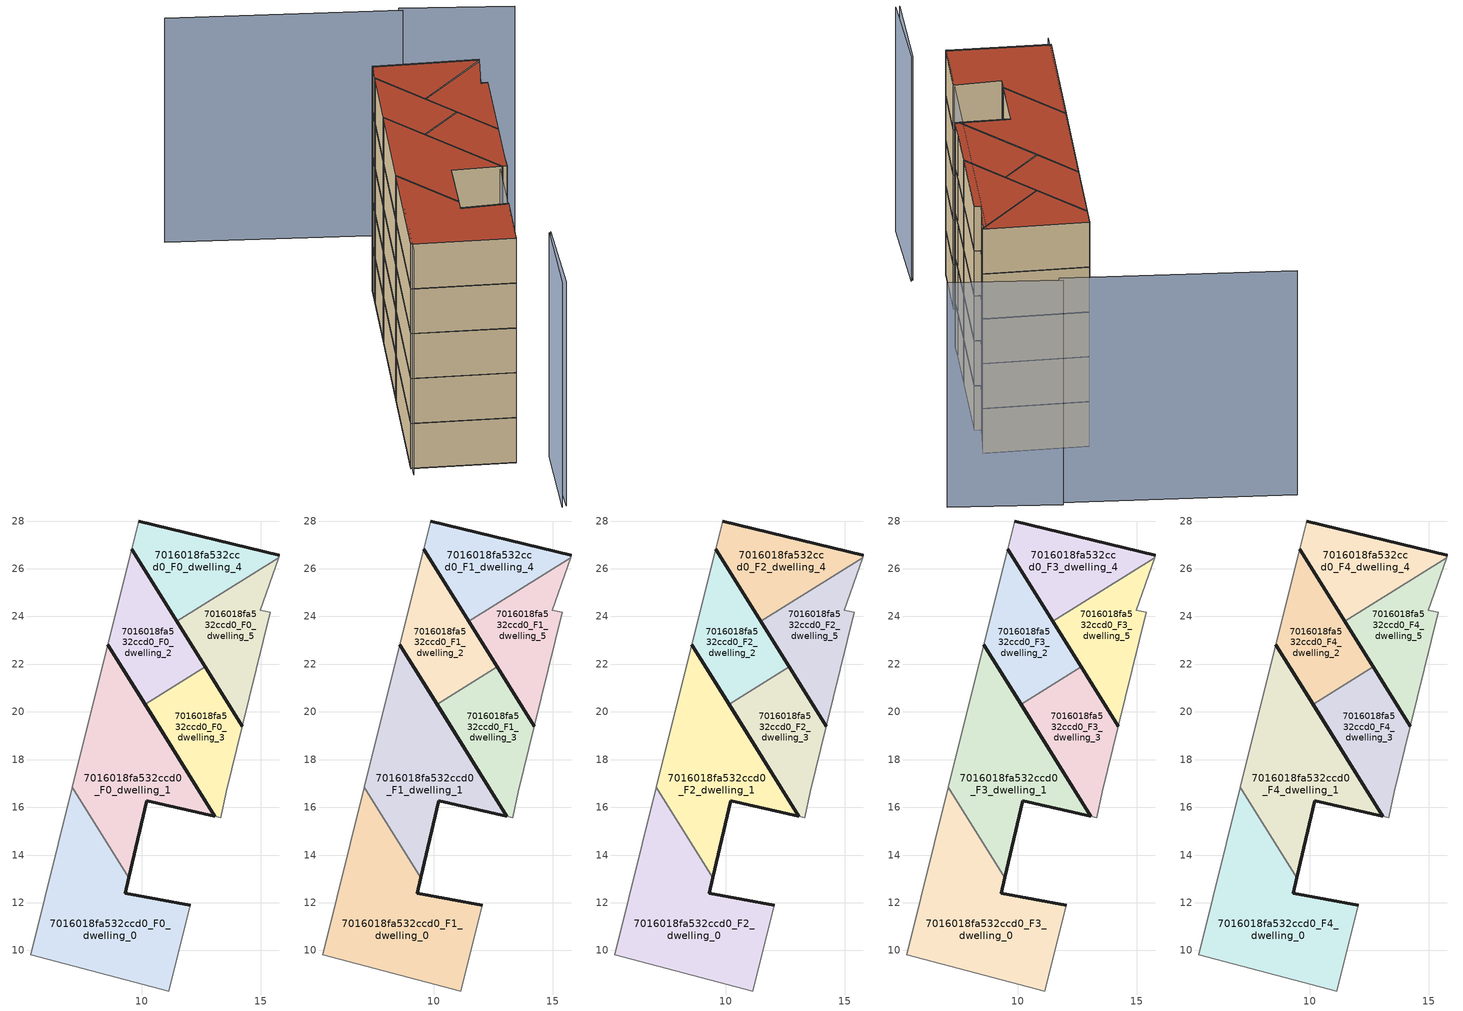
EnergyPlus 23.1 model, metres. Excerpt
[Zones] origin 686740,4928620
7016018fa532ccd0_F0_dwelling_0
 floor ground (EU_floor_Construction): 11.13,8.3 12.03,11.89 9.31,12.39 9.46,13.06 7.1,16.84 5.34,9.81 z0
 wall outside (EU_wall_Construction): 9.46,13.06 9.31,12.39 12.03,11.89 z0:3
 wall adiabatic (EU_wall_Construction): 12.03,11.89 11.13,8.3 5.34,9.81 7.1,16.84 z0:3
 wall to 7016018fa532ccd0_F0_dwelling_1 (EU_wall_Construction): 7.1,16.84 9.46,13.06 z0:3
7016018fa532ccd0_F0_dwelling_1
 floor ground (EU_floor_Construction): 13.08,15.63 8.58,22.81 7.1,16.84 9.46,13.06 10.21,16.28 z0
 wall outside (EU_wall_Construction): 8.58,22.81 13.08,15.63 10.21,16.28 9.46,13.06 z0:3
 wall adiabatic (EU_wall_Construction): 7.1,16.84 8.58,22.81 z0:3
7016018fa532ccd0_F0_dwelling_2
 floor ground (EU_floor_Construction): 12.67,21.89 9.58,26.82 8.58,22.81 10.15,20.32 z0
 wall outside (EU_wall_Construction): 10.15,20.32 8.58,22.81 / 9.58,26.82 12.67,21.89 z0:3
 wall adiabatic (EU_wall_Construction): 8.58,22.81 9.58,26.82 z0:3
 wall to 7016018fa532ccd0_F0_dwelling_3 (EU_wall_Construction): 12.67,21.89 10.15,20.32 z0:3
7016018fa532ccd0_F0_dwelling_3
 floor ground (EU_floor_Construction): 13.31,15.57 13.55,16.64 14.22,19.4 12.67,21.89 10.15,20.32 13.08,15.63 z0
 wall outside (EU_wall_Construction): 12.67,21.89 14.22,19.4 / 13.08,15.63 10.15,20.32 z0:3
 wall adiabatic (EU_wall_Construction): 14.22,19.4 13.55,16.64 13.31,15.57 13.08,15.63 z0:3
7016018fa532ccd0_F0_dwelling_4
 floor ground (EU_floor_Construction): 15.74,26.46 15.78,26.57 9.88,28 9.58,26.82 11.48,23.79 z0
 wall outside (EU_wall_Construction): 9.88,28 15.78,26.57 / 11.48,23.79 9.58,26.82 z0:3
 wall adiabatic (EU_wall_Construction): 9.58,26.82 9.88,28 / 15.78,26.57 15.74,26.46 z0:3
 wall to 7016018fa532ccd0_F0_dwelling_5 (EU_wall_Construction): 15.74,26.46 11.48,23.79 z0:3
7016018fa532ccd0_F0_dwelling_5
 floor ground (EU_floor_Construction): 14.22,19.4 15.38,24.17 14.98,24.27 15.74,26.46 11.48,23.79 z0
 wall outside (EU_wall_Construction): 14.22,19.4 11.48,23.79 z0:3
 wall adiabatic (EU_wall_Construction): 15.74,26.46 14.98,24.27 15.38,24.17 14.22,19.4 z0:3
7016018fa532ccd0_F1_dwelling_0
 floor to 7016018fa532ccd0_F0_dwelling_0 (EU_floor_Construction): 11.13,8.3 12.03,11.89 9.31,12.39 9.46,13.06 7.1,16.84 5.34,9.81 z3
 wall outside (EU_wall_Construction): 9.46,13.06 9.31,12.39 12.03,11.89 z3:6
 wall adiabatic (EU_wall_Construction): 12.03,11.89 11.13,8.3 5.34,9.81 7.1,16.84 z3:6
 wall to 7016018fa532ccd0_F1_dwelling_1 (EU_wall_Construction): 7.1,16.84 9.46,13.06 z3:6
7016018fa532ccd0_F1_dwelling_1
 floor to 7016018fa532ccd0_F0_dwelling_1 (EU_floor_Construction): 13.08,15.63 8.58,22.81 7.1,16.84 9.46,13.06 10.21,16.28 z3
 wall outside (EU_wall_Construction): 8.58,22.81 13.08,15.63 10.21,16.28 9.46,13.06 z3:6
 wall adiabatic (EU_wall_Construction): 7.1,16.84 8.58,22.81 z3:6
7016018fa532ccd0_F1_dwelling_2
 floor to 7016018fa532ccd0_F0_dwelling_2 (EU_floor_Construction): 12.67,21.89 9.58,26.82 8.58,22.81 10.15,20.32 z3
 wall outside (EU_wall_Construction): 10.15,20.32 8.58,22.81 / 9.58,26.82 12.67,21.89 z3:6
 wall adiabatic (EU_wall_Construction): 8.58,22.81 9.58,26.82 z3:6
 wall to 7016018fa532ccd0_F1_dwelling_3 (EU_wall_Construction): 12.67,21.89 10.15,20.32 z3:6
7016018fa532ccd0_F1_dwelling_3
 floor to 7016018fa532ccd0_F0_dwelling_3 (EU_floor_Construction): 13.31,15.57 13.55,16.64 14.22,19.4 12.67,21.89 10.15,20.32 13.08,15.63 z3
 wall outside (EU_wall_Construction): 12.67,21.89 14.22,19.4 / 13.08,15.63 10.15,20.32 z3:6
 wall adiabatic (EU_wall_Construction): 14.22,19.4 13.55,16.64 13.31,15.57 13.08,15.63 z3:6
7016018fa532ccd0_F1_dwelling_4
 floor to 7016018fa532ccd0_F0_dwelling_4 (EU_floor_Construction): 15.74,26.46 15.78,26.57 9.88,28 9.58,26.82 11.48,23.79 z3
 wall outside (EU_wall_Construction): 9.88,28 15.78,26.57 / 11.48,23.79 9.58,26.82 z3:6
 wall adiabatic (EU_wall_Construction): 9.58,26.82 9.88,28 / 15.78,26.57 15.74,26.46 z3:6
 wall to 7016018fa532ccd0_F1_dwelling_5 (EU_wall_Construction): 15.74,26.46 11.48,23.79 z3:6
7016018fa532ccd0_F1_dwelling_5
 floor to 7016018fa532ccd0_F0_dwelling_5 (EU_floor_Construction): 14.22,19.4 15.38,24.17 14.98,24.27 15.74,26.46 11.48,23.79 z3
 wall outside (EU_wall_Construction): 14.22,19.4 11.48,23.79 z3:6
 wall adiabatic (EU_wall_Construction): 15.74,26.46 14.98,24.27 15.38,24.17 14.22,19.4 z3:6
7016018fa532ccd0_F2_dwelling_0
 floor to 7016018fa532ccd0_F1_dwelling_0 (EU_floor_Construction): 11.13,8.3 12.03,11.89 9.31,12.39 9.46,13.06 7.1,16.84 5.34,9.81 z6
 wall outside (EU_wall_Construction): 9.46,13.06 9.31,12.39 12.03,11.89 z6:9
 wall adiabatic (EU_wall_Construction): 12.03,11.89 11.13,8.3 5.34,9.81 7.1,16.84 z6:9
 wall to 7016018fa532ccd0_F2_dwelling_1 (EU_wall_Construction): 7.1,16.84 9.46,13.06 z6:9
7016018fa532ccd0_F2_dwelling_1
 floor to 7016018fa532ccd0_F1_dwelling_1 (EU_floor_Construction): 13.08,15.63 8.58,22.81 7.1,16.84 9.46,13.06 10.21,16.28 z6
 wall outside (EU_wall_Construction): 8.58,22.81 13.08,15.63 10.21,16.28 9.46,13.06 z6:9
 wall adiabatic (EU_wall_Construction): 7.1,16.84 8.58,22.81 z6:9
7016018fa532ccd0_F2_dwelling_2
 floor to 7016018fa532ccd0_F1_dwelling_2 (EU_floor_Construction): 12.67,21.89 9.58,26.82 8.58,22.81 10.15,20.32 z6
 wall outside (EU_wall_Construction): 10.15,20.32 8.58,22.81 / 9.58,26.82 12.67,21.89 z6:9
 wall adiabatic (EU_wall_Construction): 8.58,22.81 9.58,26.82 z6:9
 wall to 7016018fa532ccd0_F2_dwelling_3 (EU_wall_Construction): 12.67,21.89 10.15,20.32 z6:9
7016018fa532ccd0_F2_dwelling_3
 floor to 7016018fa532ccd0_F1_dwelling_3 (EU_floor_Construction): 13.31,15.57 13.55,16.64 14.22,19.4 12.67,21.89 10.15,20.32 13.08,15.63 z6
 wall outside (EU_wall_Construction): 12.67,21.89 14.22,19.4 / 13.08,15.63 10.15,20.32 z6:9
 wall adiabatic (EU_wall_Construction): 14.22,19.4 13.55,16.64 13.31,15.57 13.08,15.63 z6:9
7016018fa532ccd0_F2_dwelling_4
 floor to 7016018fa532ccd0_F1_dwelling_4 (EU_floor_Construction): 15.74,26.46 15.78,26.57 9.88,28 9.58,26.82 11.48,23.79 z6
 wall outside (EU_wall_Construction): 9.88,28 15.78,26.57 / 11.48,23.79 9.58,26.82 z6:9
 wall adiabatic (EU_wall_Construction): 9.58,26.82 9.88,28 / 15.78,26.57 15.74,26.46 z6:9
 wall to 7016018fa532ccd0_F2_dwelling_5 (EU_wall_Construction): 15.74,26.46 11.48,23.79 z6:9
7016018fa532ccd0_F2_dwelling_5
 floor to 7016018fa532ccd0_F1_dwelling_5 (EU_floor_Construction): 14.22,19.4 15.38,24.17 14.98,24.27 15.74,26.46 11.48,23.79 z6
 wall outside (EU_wall_Construction): 14.22,19.4 11.48,23.79 z6:9
 wall adiabatic (EU_wall_Construction): 15.74,26.46 14.98,24.27 15.38,24.17 14.22,19.4 z6:9
7016018fa532ccd0_F3_dwelling_0
 floor to 7016018fa532ccd0_F2_dwelling_0 (EU_floor_Construction): 11.13,8.3 12.03,11.89 9.31,12.39 9.46,13.06 7.1,16.84 5.34,9.81 z9
 wall outside (EU_wall_Construction): 9.46,13.06 9.31,12.39 12.03,11.89 z9:12
 wall adiabatic (EU_wall_Construction): 12.03,11.89 11.13,8.3 5.34,9.81 7.1,16.84 z9:12
 wall to 7016018fa532ccd0_F3_dwelling_1 (EU_wall_Construction): 7.1,16.84 9.46,13.06 z9:12
7016018fa532ccd0_F3_dwelling_1
 floor to 7016018fa532ccd0_F2_dwelling_1 (EU_floor_Construction): 13.08,15.63 8.58,22.81 7.1,16.84 9.46,13.06 10.21,16.28 z9
 wall outside (EU_wall_Construction): 8.58,22.81 13.08,15.63 10.21,16.28 9.46,13.06 z9:12
 wall adiabatic (EU_wall_Construction): 7.1,16.84 8.58,22.81 z9:12
7016018fa532ccd0_F3_dwelling_2
 floor to 7016018fa532ccd0_F2_dwelling_2 (EU_floor_Construction): 12.67,21.89 9.58,26.82 8.58,22.81 10.15,20.32 z9
 wall outside (EU_wall_Construction): 10.15,20.32 8.58,22.81 / 9.58,26.82 12.67,21.89 z9:12
 wall adiabatic (EU_wall_Construction): 8.58,22.81 9.58,26.82 z9:12
 wall to 7016018fa532ccd0_F3_dwelling_3 (EU_wall_Construction): 12.67,21.89 10.15,20.32 z9:12
7016018fa532ccd0_F3_dwelling_3
 floor to 7016018fa532ccd0_F2_dwelling_3 (EU_floor_Construction): 13.31,15.57 13.55,16.64 14.22,19.4 12.67,21.89 10.15,20.32 13.08,15.63 z9
 wall outside (EU_wall_Construction): 12.67,21.89 14.22,19.4 / 13.08,15.63 10.15,20.32 z9:12
 wall adiabatic (EU_wall_Construction): 14.22,19.4 13.55,16.64 13.31,15.57 13.08,15.63 z9:12
7016018fa532ccd0_F3_dwelling_4
 floor to 7016018fa532ccd0_F2_dwelling_4 (EU_floor_Construction): 15.74,26.46 15.78,26.57 9.88,28 9.58,26.82 11.48,23.79 z9
 wall outside (EU_wall_Construction): 9.88,28 15.78,26.57 / 11.48,23.79 9.58,26.82 z9:12
 wall adiabatic (EU_wall_Construction): 9.58,26.82 9.88,28 / 15.78,26.57 15.74,26.46 z9:12
 wall to 7016018fa532ccd0_F3_dwelling_5 (EU_wall_Construction): 15.74,26.46 11.48,23.79 z9:12
7016018fa532ccd0_F3_dwelling_5
 floor to 7016018fa532ccd0_F2_dwelling_5 (EU_floor_Construction): 14.22,19.4 15.38,24.17 14.98,24.27 15.74,26.46 11.48,23.79 z9
 wall outside (EU_wall_Construction): 14.22,19.4 11.48,23.79 z9:12
 wall adiabatic (EU_wall_Construction): 15.74,26.46 14.98,24.27 15.38,24.17 14.22,19.4 z9:12
7016018fa532ccd0_F4_dwelling_0
 floor to 7016018fa532ccd0_F3_dwelling_0 (EU_floor_Construction): 11.13,8.3 12.03,11.89 9.31,12.39 9.46,13.06 7.1,16.84 5.34,9.81 z12
 wall outside (EU_wall_Construction): 9.46,13.06 9.31,12.39 12.03,11.89 z12:15
 wall adiabatic (EU_wall_Construction): 12.03,11.89 11.13,8.3 5.34,9.81 7.1,16.84 z12:15
 wall to 7016018fa532ccd0_F4_dwelling_1 (EU_wall_Construction): 7.1,16.84 9.46,13.06 z12:15
 roof outside (EU_roof_Construction): 9.46,13.06 9.31,12.39 12.03,11.89 11.13,8.3 5.34,9.81 7.1,16.84 z15
7016018fa532ccd0_F4_dwelling_1
 floor to 7016018fa532ccd0_F3_dwelling_1 (EU_floor_Construction): 13.08,15.63 8.58,22.81 7.1,16.84 9.46,13.06 10.21,16.28 z12
 wall outside (EU_wall_Construction): 8.58,22.81 13.08,15.63 10.21,16.28 9.46,13.06 z12:15
 wall adiabatic (EU_wall_Construction): 7.1,16.84 8.58,22.81 z12:15
 roof outside (EU_roof_Construction): 8.58,22.81 13.08,15.63 10.21,16.28 9.46,13.06 7.1,16.84 z15
7016018fa532ccd0_F4_dwelling_2
 floor to 7016018fa532ccd0_F3_dwelling_2 (EU_floor_Construction): 12.67,21.89 9.58,26.82 8.58,22.81 10.15,20.32 z12
 wall outside (EU_wall_Construction): 10.15,20.32 8.58,22.81 / 9.58,26.82 12.67,21.89 z12:15
 wall adiabatic (EU_wall_Construction): 8.58,22.81 9.58,26.82 z12:15
 wall to 7016018fa532ccd0_F4_dwelling_3 (EU_wall_Construction): 12.67,21.89 10.15,20.32 z12:15
 roof outside (EU_roof_Construction): 9.58,26.82 12.67,21.89 10.15,20.32 8.58,22.81 z15
7016018fa532ccd0_F4_dwelling_3
 floor to 7016018fa532ccd0_F3_dwelling_3 (EU_floor_Construction): 13.31,15.57 13.55,16.64 14.22,19.4 12.67,21.89 10.15,20.32 13.08,15.63 z12
 wall outside (EU_wall_Construction): 12.67,21.89 14.22,19.4 / 13.08,15.63 10.15,20.32 z12:15
 wall adiabatic (EU_wall_Construction): 14.22,19.4 13.55,16.64 13.31,15.57 13.08,15.63 z12:15
 roof outside (EU_roof_Construction): 12.67,21.89 14.22,19.4 13.55,16.64 13.31,15.57 13.08,15.63 10.15,20.32 z15
7016018fa532ccd0_F4_dwelling_4
 floor to 7016018fa532ccd0_F3_dwelling_4 (EU_floor_Construction): 15.74,26.46 15.78,26.57 9.88,28 9.58,26.82 11.48,23.79 z12
 wall outside (EU_wall_Construction): 9.88,28 15.78,26.57 / 11.48,23.79 9.58,26.82 z12:15
 wall adiabatic (EU_wall_Construction): 9.58,26.82 9.88,28 / 15.78,26.57 15.74,26.46 z12:15
 wall to 7016018fa532ccd0_F4_dwelling_5 (EU_wall_Construction): 15.74,26.46 11.48,23.79 z12:15
 roof outside (EU_roof_Construction): 15.78,26.57 15.74,26.46 11.48,23.79 9.58,26.82 9.88,28 z15
7016018fa532ccd0_F4_dwelling_5
 floor to 7016018fa532ccd0_F3_dwelling_5 (EU_floor_Construction): 14.22,19.4 15.38,24.17 14.98,24.27 15.74,26.46 11.48,23.79 z12
 wall outside (EU_wall_Construction): 14.22,19.4 11.48,23.79 z12:15
 wall adiabatic (EU_wall_Construction): 15.74,26.46 14.98,24.27 15.38,24.17 14.22,19.4 z12:15
 roof outside (EU_roof_Construction): 15.74,26.46 14.98,24.27 15.38,24.17 14.22,19.4 11.48,23.79 z15
shading: 13.19,8.25 12.16,3.07 / 9.88,28 5.28,9.16 / 11.92,3.04 13.09,8.21 / 11.11,8.31 15.56,26.63 / 19.6,31.1 13.4,33.18 / 13.55,32.88 0.71,36.85 z0:15
[Building]
EU S2 Campaign: North Axis=0; Terrain=City; Solar Distribution=FullExterior
[Site:Location]
Bologna: Latitude=44.5; Longitude=11.25; Time Zone=1; Elevation=37
[SizingPeriod:WeatherFileDays]
AnnualSizingPeriod: Begin Month=1; Begin Day of Month=1; End Month=12; End Day of Month=31; Day of Week for Start Day=Monday; Use Weather File Daylight Saving Period=No; Use Weather File Rain and Snow Indicators=No
[MATERIAL]
EU_InternalMass_Material: Roughness=MediumRough; Thickness=0.1; Conductivity=1; Density=1800; Specific Heat=900; Thermal Absorptance=0.9; Solar Absorptance=0.7; Visible Absorptance=0.7
[MATERIAL:NOMASS] Roughness=MediumRough; Thermal Absorptance=0.9; Solar Absorptance=0.7; Visible Absorptance=0.7
Name | Thermal Resistance
EU_wall_NoMass | 0.779417
EU_roof_NoMass | 0.435466
EU_floor_NoMass | 0.588222
[CONSTRUCTION]
EU_wall_Construction: EU_wall_NoMass
EU_roof_Construction: EU_roof_NoMass
EU_floor_Construction: EU_floor_NoMass
EU_InternalMass_Construction: EU_InternalMass_Material
[ZONE] Type=1; Multiplier=1; Ceiling Height=autocalculate; Floor Area=autocalculate; Part of Total Floor Area=Yes
Name | Volume
7016018fa532ccd0_F0_dwelling_0; 7016018fa532ccd0_F1_dwelling_0; 7016018fa532ccd0_F2_dwelling_0; 7016018fa532ccd0_F3_dwelling_0; 7016018fa532ccd0_F4_dwelling_0 | 85.002
7016018fa532ccd0_F0_dwelling_1; 7016018fa532ccd0_F1_dwelling_1; 7016018fa532ccd0_F2_dwelling_1; 7016018fa532ccd0_F3_dwelling_1; 7016018fa532ccd0_F4_dwelling_1 | 71.2661
7016018fa532ccd0_F0_dwelling_2; 7016018fa532ccd0_F1_dwelling_2; 7016018fa532ccd0_F2_dwelling_2; 7016018fa532ccd0_F3_dwelling_2; 7016018fa532ccd0_F4_dwelling_2 | 39.0681
7016018fa532ccd0_F0_dwelling_3 | 39.0623
7016018fa532ccd0_F1_dwelling_3; 7016018fa532ccd0_F2_dwelling_3; 7016018fa532ccd0_F3_dwelling_3; 7016018fa532ccd0_F4_dwelling_3 | 39.0615
7016018fa532ccd0_F0_dwelling_4 | 39.0674
7016018fa532ccd0_F1_dwelling_4; 7016018fa532ccd0_F2_dwelling_4; 7016018fa532ccd0_F3_dwelling_4; 7016018fa532ccd0_F4_dwelling_4 | 39.0667
7016018fa532ccd0_F0_dwelling_5 | 39.0718
7016018fa532ccd0_F1_dwelling_5; 7016018fa532ccd0_F2_dwelling_5; 7016018fa532ccd0_F3_dwelling_5; 7016018fa532ccd0_F4_dwelling_5 | 39.0703
[INTERNALMASS] Construction=EU_InternalMass_Construction
Name | Zone or ZoneList | Surface Area
7016018fa532ccd0_F0_dwelling_0_EU_InternalMass | 7016018fa532ccd0_F0_dwelling_0 | 28.3339
7016018fa532ccd0_F0_dwelling_1_EU_InternalMass | 7016018fa532ccd0_F0_dwelling_1 | 23.7556
7016018fa532ccd0_F0_dwelling_2_EU_InternalMass | 7016018fa532ccd0_F0_dwelling_2 | 13.0224
7016018fa532ccd0_F0_dwelling_3_EU_InternalMass | 7016018fa532ccd0_F0_dwelling_3 | 13.0207
7016018fa532ccd0_F0_dwelling_4_EU_InternalMass | 7016018fa532ccd0_F0_dwelling_4 | 13.0221
7016018fa532ccd0_F0_dwelling_5_EU_InternalMass | 7016018fa532ccd0_F0_dwelling_5 | 13.0239
7016018fa532ccd0_F1_dwelling_0_EU_InternalMass | 7016018fa532ccd0_F1_dwelling_0 | 28.3339
7016018fa532ccd0_F1_dwelling_1_EU_InternalMass | 7016018fa532ccd0_F1_dwelling_1 | 23.7556
7016018fa532ccd0_F1_dwelling_2_EU_InternalMass | 7016018fa532ccd0_F1_dwelling_2 | 13.0224
7016018fa532ccd0_F1_dwelling_3_EU_InternalMass | 7016018fa532ccd0_F1_dwelling_3 | 13.0207
7016018fa532ccd0_F1_dwelling_4_EU_InternalMass | 7016018fa532ccd0_F1_dwelling_4 | 13.0221
7016018fa532ccd0_F1_dwelling_5_EU_InternalMass | 7016018fa532ccd0_F1_dwelling_5 | 13.0239
7016018fa532ccd0_F2_dwelling_0_EU_InternalMass | 7016018fa532ccd0_F2_dwelling_0 | 28.3339
7016018fa532ccd0_F2_dwelling_1_EU_InternalMass | 7016018fa532ccd0_F2_dwelling_1 | 23.7556
7016018fa532ccd0_F2_dwelling_2_EU_InternalMass | 7016018fa532ccd0_F2_dwelling_2 | 13.0224
7016018fa532ccd0_F2_dwelling_3_EU_InternalMass | 7016018fa532ccd0_F2_dwelling_3 | 13.0207
7016018fa532ccd0_F2_dwelling_4_EU_InternalMass | 7016018fa532ccd0_F2_dwelling_4 | 13.0221
7016018fa532ccd0_F2_dwelling_5_EU_InternalMass | 7016018fa532ccd0_F2_dwelling_5 | 13.0239
7016018fa532ccd0_F3_dwelling_0_EU_InternalMass | 7016018fa532ccd0_F3_dwelling_0 | 28.3339
7016018fa532ccd0_F3_dwelling_1_EU_InternalMass | 7016018fa532ccd0_F3_dwelling_1 | 23.7556
7016018fa532ccd0_F3_dwelling_2_EU_InternalMass | 7016018fa532ccd0_F3_dwelling_2 | 13.0224
7016018fa532ccd0_F3_dwelling_3_EU_InternalMass | 7016018fa532ccd0_F3_dwelling_3 | 13.0207
7016018fa532ccd0_F3_dwelling_4_EU_InternalMass | 7016018fa532ccd0_F3_dwelling_4 | 13.0221
7016018fa532ccd0_F3_dwelling_5_EU_InternalMass | 7016018fa532ccd0_F3_dwelling_5 | 13.0239
7016018fa532ccd0_F4_dwelling_0_EU_InternalMass | 7016018fa532ccd0_F4_dwelling_0 | 28.3339
7016018fa532ccd0_F4_dwelling_1_EU_InternalMass | 7016018fa532ccd0_F4_dwelling_1 | 23.7556
7016018fa532ccd0_F4_dwelling_2_EU_InternalMass | 7016018fa532ccd0_F4_dwelling_2 | 13.0224
7016018fa532ccd0_F4_dwelling_3_EU_InternalMass | 7016018fa532ccd0_F4_dwelling_3 | 13.0207
7016018fa532ccd0_F4_dwelling_4_EU_InternalMass | 7016018fa532ccd0_F4_dwelling_4 | 13.0221
7016018fa532ccd0_F4_dwelling_5_EU_InternalMass | 7016018fa532ccd0_F4_dwelling_5 | 13.0239
[OTHEREQUIPMENT] Fuel Type=Electricity; Design Level Calculation Method=Watts/Area; Power per Zone Floor Area=1; Fraction Latent=0; Fraction Radiant=0; Fraction Lost=0; Carbon Dioxide Generation Rate=0; EndUse Subcategory=EU_Step8_InternalGains
Name | Zone or ZoneList or Space or SpaceList | Schedule
EU_Step8_InternalGain_7016018fa532ccd0_F0_dwelling_0_f000 | 7016018fa532ccd0_F0_dwelling_0 | EU_Step8_GainSchedule_7016018fa532ccd0_F0_dwelling_0_f000
EU_Step8_InternalGain_7016018fa532ccd0_F0_dwelling_1_f000 | 7016018fa532ccd0_F0_dwelling_1 | EU_Step8_GainSchedule_7016018fa532ccd0_F0_dwelling_1_f000
EU_Step8_InternalGain_7016018fa532ccd0_F0_dwelling_2_f000 | 7016018fa532ccd0_F0_dwelling_2 | EU_Step8_GainSchedule_7016018fa532ccd0_F0_dwelling_2_f000
EU_Step8_InternalGain_7016018fa532ccd0_F0_dwelling_3_f000 | 7016018fa532ccd0_F0_dwelling_3 | EU_Step8_GainSchedule_7016018fa532ccd0_F0_dwelling_3_f000
EU_Step8_InternalGain_7016018fa532ccd0_F0_dwelling_4_f000 | 7016018fa532ccd0_F0_dwelling_4 | EU_Step8_GainSchedule_7016018fa532ccd0_F0_dwelling_4_f000
EU_Step8_InternalGain_7016018fa532ccd0_F0_dwelling_5_f000 | 7016018fa532ccd0_F0_dwelling_5 | EU_Step8_GainSchedule_7016018fa532ccd0_F0_dwelling_5_f000
EU_Step8_InternalGain_7016018fa532ccd0_F1_dwelling_0_f000 | 7016018fa532ccd0_F1_dwelling_0 | EU_Step8_GainSchedule_7016018fa532ccd0_F1_dwelling_0_f000
EU_Step8_InternalGain_7016018fa532ccd0_F1_dwelling_1_f000 | 7016018fa532ccd0_F1_dwelling_1 | EU_Step8_GainSchedule_7016018fa532ccd0_F1_dwelling_1_f000
EU_Step8_InternalGain_7016018fa532ccd0_F1_dwelling_2_f000 | 7016018fa532ccd0_F1_dwelling_2 | EU_Step8_GainSchedule_7016018fa532ccd0_F1_dwelling_2_f000
EU_Step8_InternalGain_7016018fa532ccd0_F1_dwelling_3_f000 | 7016018fa532ccd0_F1_dwelling_3 | EU_Step8_GainSchedule_7016018fa532ccd0_F1_dwelling_3_f000
EU_Step8_InternalGain_7016018fa532ccd0_F1_dwelling_4_f000 | 7016018fa532ccd0_F1_dwelling_4 | EU_Step8_GainSchedule_7016018fa532ccd0_F1_dwelling_4_f000
EU_Step8_InternalGain_7016018fa532ccd0_F1_dwelling_5_f000 | 7016018fa532ccd0_F1_dwelling_5 | EU_Step8_GainSchedule_7016018fa532ccd0_F1_dwelling_5_f000
EU_Step8_InternalGain_7016018fa532ccd0_F2_dwelling_0_f000 | 7016018fa532ccd0_F2_dwelling_0 | EU_Step8_GainSchedule_7016018fa532ccd0_F2_dwelling_0_f000
EU_Step8_InternalGain_7016018fa532ccd0_F2_dwelling_1_f000 | 7016018fa532ccd0_F2_dwelling_1 | EU_Step8_GainSchedule_7016018fa532ccd0_F2_dwelling_1_f000
EU_Step8_InternalGain_7016018fa532ccd0_F2_dwelling_2_f000 | 7016018fa532ccd0_F2_dwelling_2 | EU_Step8_GainSchedule_7016018fa532ccd0_F2_dwelling_2_f000
EU_Step8_InternalGain_7016018fa532ccd0_F2_dwelling_3_f000 | 7016018fa532ccd0_F2_dwelling_3 | EU_Step8_GainSchedule_7016018fa532ccd0_F2_dwelling_3_f000
EU_Step8_InternalGain_7016018fa532ccd0_F2_dwelling_4_f000 | 7016018fa532ccd0_F2_dwelling_4 | EU_Step8_GainSchedule_7016018fa532ccd0_F2_dwelling_4_f000
EU_Step8_InternalGain_7016018fa532ccd0_F2_dwelling_5_f000 | 7016018fa532ccd0_F2_dwelling_5 | EU_Step8_GainSchedule_7016018fa532ccd0_F2_dwelling_5_f000
EU_Step8_InternalGain_7016018fa532ccd0_F3_dwelling_0_f000 | 7016018fa532ccd0_F3_dwelling_0 | EU_Step8_GainSchedule_7016018fa532ccd0_F3_dwelling_0_f000
EU_Step8_InternalGain_7016018fa532ccd0_F3_dwelling_1_f000 | 7016018fa532ccd0_F3_dwelling_1 | EU_Step8_GainSchedule_7016018fa532ccd0_F3_dwelling_1_f000
EU_Step8_InternalGain_7016018fa532ccd0_F3_dwelling_2_f000 | 7016018fa532ccd0_F3_dwelling_2 | EU_Step8_GainSchedule_7016018fa532ccd0_F3_dwelling_2_f000
EU_Step8_InternalGain_7016018fa532ccd0_F3_dwelling_3_f000 | 7016018fa532ccd0_F3_dwelling_3 | EU_Step8_GainSchedule_7016018fa532ccd0_F3_dwelling_3_f000
EU_Step8_InternalGain_7016018fa532ccd0_F3_dwelling_4_f000 | 7016018fa532ccd0_F3_dwelling_4 | EU_Step8_GainSchedule_7016018fa532ccd0_F3_dwelling_4_f000
EU_Step8_InternalGain_7016018fa532ccd0_F3_dwelling_5_f000 | 7016018fa532ccd0_F3_dwelling_5 | EU_Step8_GainSchedule_7016018fa532ccd0_F3_dwelling_5_f000
EU_Step8_InternalGain_7016018fa532ccd0_F4_dwelling_0_f000 | 7016018fa532ccd0_F4_dwelling_0 | EU_Step8_GainSchedule_7016018fa532ccd0_F4_dwelling_0_f000
EU_Step8_InternalGain_7016018fa532ccd0_F4_dwelling_1_f000 | 7016018fa532ccd0_F4_dwelling_1 | EU_Step8_GainSchedule_7016018fa532ccd0_F4_dwelling_1_f000
EU_Step8_InternalGain_7016018fa532ccd0_F4_dwelling_2_f000 | 7016018fa532ccd0_F4_dwelling_2 | EU_Step8_GainSchedule_7016018fa532ccd0_F4_dwelling_2_f000
EU_Step8_InternalGain_7016018fa532ccd0_F4_dwelling_3_f000 | 7016018fa532ccd0_F4_dwelling_3 | EU_Step8_GainSchedule_7016018fa532ccd0_F4_dwelling_3_f000
EU_Step8_InternalGain_7016018fa532ccd0_F4_dwelling_4_f000 | 7016018fa532ccd0_F4_dwelling_4 | EU_Step8_GainSchedule_7016018fa532ccd0_F4_dwelling_4_f000
EU_Step8_InternalGain_7016018fa532ccd0_F4_dwelling_5_f000 | 7016018fa532ccd0_F4_dwelling_5 | EU_Step8_GainSchedule_7016018fa532ccd0_F4_dwelling_5_f000
[ZONEVENTILATION:DESIGNFLOWRATE] Schedule=EU_AlwaysOn; Design Flow Rate Calculation Method=AirChanges/Hour; Air Changes per Hour=0.712058; Ventilation Type=Natural; Fan Pressure Rise=0; Fan Total Efficiency=1; Constant Term Coefficient=1; Temperature Term Coefficient=0; Velocity Term Coefficient=0; Velocity Squared Term Coefficient=0; Minimum Indoor Temperature=-100; Maximum Indoor Temperature=100; Delta Temperature=-100; Minimum Outdoor Temperature=-100; Maximum Outdoor Temperature=100; Maximum Wind Speed=40
Name | Zone or ZoneList or Space or SpaceList
EU_ConstantAir_7016018fa532ccd0_F0_dwelling_0 | 7016018fa532ccd0_F0_dwelling_0
EU_ConstantAir_7016018fa532ccd0_F0_dwelling_1 | 7016018fa532ccd0_F0_dwelling_1
EU_ConstantAir_7016018fa532ccd0_F0_dwelling_2 | 7016018fa532ccd0_F0_dwelling_2
EU_ConstantAir_7016018fa532ccd0_F0_dwelling_3 | 7016018fa532ccd0_F0_dwelling_3
EU_ConstantAir_7016018fa532ccd0_F0_dwelling_4 | 7016018fa532ccd0_F0_dwelling_4
EU_ConstantAir_7016018fa532ccd0_F0_dwelling_5 | 7016018fa532ccd0_F0_dwelling_5
EU_ConstantAir_7016018fa532ccd0_F1_dwelling_0 | 7016018fa532ccd0_F1_dwelling_0
EU_ConstantAir_7016018fa532ccd0_F1_dwelling_1 | 7016018fa532ccd0_F1_dwelling_1
EU_ConstantAir_7016018fa532ccd0_F1_dwelling_2 | 7016018fa532ccd0_F1_dwelling_2
EU_ConstantAir_7016018fa532ccd0_F1_dwelling_3 | 7016018fa532ccd0_F1_dwelling_3
EU_ConstantAir_7016018fa532ccd0_F1_dwelling_4 | 7016018fa532ccd0_F1_dwelling_4
EU_ConstantAir_7016018fa532ccd0_F1_dwelling_5 | 7016018fa532ccd0_F1_dwelling_5
EU_ConstantAir_7016018fa532ccd0_F2_dwelling_0 | 7016018fa532ccd0_F2_dwelling_0
EU_ConstantAir_7016018fa532ccd0_F2_dwelling_1 | 7016018fa532ccd0_F2_dwelling_1
EU_ConstantAir_7016018fa532ccd0_F2_dwelling_2 | 7016018fa532ccd0_F2_dwelling_2
EU_ConstantAir_7016018fa532ccd0_F2_dwelling_3 | 7016018fa532ccd0_F2_dwelling_3
EU_ConstantAir_7016018fa532ccd0_F2_dwelling_4 | 7016018fa532ccd0_F2_dwelling_4
EU_ConstantAir_7016018fa532ccd0_F2_dwelling_5 | 7016018fa532ccd0_F2_dwelling_5
EU_ConstantAir_7016018fa532ccd0_F3_dwelling_0 | 7016018fa532ccd0_F3_dwelling_0
EU_ConstantAir_7016018fa532ccd0_F3_dwelling_1 | 7016018fa532ccd0_F3_dwelling_1
EU_ConstantAir_7016018fa532ccd0_F3_dwelling_2 | 7016018fa532ccd0_F3_dwelling_2
EU_ConstantAir_7016018fa532ccd0_F3_dwelling_3 | 7016018fa532ccd0_F3_dwelling_3
EU_ConstantAir_7016018fa532ccd0_F3_dwelling_4 | 7016018fa532ccd0_F3_dwelling_4
EU_ConstantAir_7016018fa532ccd0_F3_dwelling_5 | 7016018fa532ccd0_F3_dwelling_5
EU_ConstantAir_7016018fa532ccd0_F4_dwelling_0 | 7016018fa532ccd0_F4_dwelling_0
EU_ConstantAir_7016018fa532ccd0_F4_dwelling_1 | 7016018fa532ccd0_F4_dwelling_1
EU_ConstantAir_7016018fa532ccd0_F4_dwelling_2 | 7016018fa532ccd0_F4_dwelling_2
EU_ConstantAir_7016018fa532ccd0_F4_dwelling_3 | 7016018fa532ccd0_F4_dwelling_3
EU_ConstantAir_7016018fa532ccd0_F4_dwelling_4 | 7016018fa532ccd0_F4_dwelling_4
EU_ConstantAir_7016018fa532ccd0_F4_dwelling_5 | 7016018fa532ccd0_F4_dwelling_5
[HVACTEMPLATE:THERMOSTAT] Constant Heating Setpoint=20; Constant Cooling Setpoint=50
EU_HeatOnly_7016018fa532ccd0_F0_dwelling_0; EU_HeatOnly_7016018fa532ccd0_F0_dwelling_1; EU_HeatOnly_7016018fa532ccd0_F0_dwelling_2; EU_HeatOnly_7016018fa532ccd0_F0_dwelling_3; EU_HeatOnly_7016018fa532ccd0_F0_dwelling_4; EU_HeatOnly_7016018fa532ccd0_F0_dwelling_5; EU_HeatOnly_7016018fa532ccd0_F1_dwelling_0; EU_HeatOnly_7016018fa532ccd0_F1_dwelling_1; EU_HeatOnly_7016018fa532ccd0_F1_dwelling_2; EU_HeatOnly_7016018fa532ccd0_F1_dwelling_3; EU_HeatOnly_7016018fa532ccd0_F1_dwelling_4; EU_HeatOnly_7016018fa532ccd0_F1_dwelling_5; EU_HeatOnly_7016018fa532ccd0_F2_dwelling_0; EU_HeatOnly_7016018fa532ccd0_F2_dwelling_1; EU_HeatOnly_7016018fa532ccd0_F2_dwelling_2; EU_HeatOnly_7016018fa532ccd0_F2_dwelling_3; EU_HeatOnly_7016018fa532ccd0_F2_dwelling_4; EU_HeatOnly_7016018fa532ccd0_F2_dwelling_5; EU_HeatOnly_7016018fa532ccd0_F3_dwelling_0; EU_HeatOnly_7016018fa532ccd0_F3_dwelling_1; EU_HeatOnly_7016018fa532ccd0_F3_dwelling_2; EU_HeatOnly_7016018fa532ccd0_F3_dwelling_3; EU_HeatOnly_7016018fa532ccd0_F3_dwelling_4; EU_HeatOnly_7016018fa532ccd0_F3_dwelling_5; EU_HeatOnly_7016018fa532ccd0_F4_dwelling_0; EU_HeatOnly_7016018fa532ccd0_F4_dwelling_1; EU_HeatOnly_7016018fa532ccd0_F4_dwelling_2; EU_HeatOnly_7016018fa532ccd0_F4_dwelling_3; EU_HeatOnly_7016018fa532ccd0_F4_dwelling_4; EU_HeatOnly_7016018fa532ccd0_F4_dwelling_5
[HVACTEMPLATE:ZONE:IDEALLOADSAIRSYSTEM] System Availability Schedule=EU_AlwaysOn; Maximum Heating Supply Air Temperature=50; Minimum Cooling Supply Air Temperature=13; Maximum Heating Supply Air Humidity Ratio=0.0156; Minimum Cooling Supply Air Humidity Ratio=0.0077; Heating Limit=NoLimit; Cooling Limit=NoLimit; Heating Availability Schedule=EU_AlwaysOn; Cooling Availability Schedule=EU_CoolingOff; Dehumidification Control Type=ConstantSensibleHeatRatio; Cooling Sensible Heat Ratio=0.7; Dehumidification Setpoint=60; Humidification Control Type=None; Humidification Setpoint=30; Outdoor Air Method=None; Outdoor Air Flow Rate per Person=0.00944; Outdoor Air Flow Rate per Zone Floor Area=0; Outdoor Air Flow Rate per Zone=0; Demand Controlled Ventilation Type=None; Outdoor Air Economizer Type=NoEconomizer; Heat Recovery Type=None; Sensible Heat Recovery Effectiveness=0.7; Latent Heat Recovery Effectiveness=0.65
Name | Template Thermostat
7016018fa532ccd0_F0_dwelling_0 | EU_HeatOnly_7016018fa532ccd0_F0_dwelling_0
7016018fa532ccd0_F0_dwelling_1 | EU_HeatOnly_7016018fa532ccd0_F0_dwelling_1
7016018fa532ccd0_F0_dwelling_2 | EU_HeatOnly_7016018fa532ccd0_F0_dwelling_2
7016018fa532ccd0_F0_dwelling_3 | EU_HeatOnly_7016018fa532ccd0_F0_dwelling_3
7016018fa532ccd0_F0_dwelling_4 | EU_HeatOnly_7016018fa532ccd0_F0_dwelling_4
7016018fa532ccd0_F0_dwelling_5 | EU_HeatOnly_7016018fa532ccd0_F0_dwelling_5
7016018fa532ccd0_F1_dwelling_0 | EU_HeatOnly_7016018fa532ccd0_F1_dwelling_0
7016018fa532ccd0_F1_dwelling_1 | EU_HeatOnly_7016018fa532ccd0_F1_dwelling_1
7016018fa532ccd0_F1_dwelling_2 | EU_HeatOnly_7016018fa532ccd0_F1_dwelling_2
7016018fa532ccd0_F1_dwelling_3 | EU_HeatOnly_7016018fa532ccd0_F1_dwelling_3
7016018fa532ccd0_F1_dwelling_4 | EU_HeatOnly_7016018fa532ccd0_F1_dwelling_4
7016018fa532ccd0_F1_dwelling_5 | EU_HeatOnly_7016018fa532ccd0_F1_dwelling_5
7016018fa532ccd0_F2_dwelling_0 | EU_HeatOnly_7016018fa532ccd0_F2_dwelling_0
7016018fa532ccd0_F2_dwelling_1 | EU_HeatOnly_7016018fa532ccd0_F2_dwelling_1
7016018fa532ccd0_F2_dwelling_2 | EU_HeatOnly_7016018fa532ccd0_F2_dwelling_2
7016018fa532ccd0_F2_dwelling_3 | EU_HeatOnly_7016018fa532ccd0_F2_dwelling_3
7016018fa532ccd0_F2_dwelling_4 | EU_HeatOnly_7016018fa532ccd0_F2_dwelling_4
7016018fa532ccd0_F2_dwelling_5 | EU_HeatOnly_7016018fa532ccd0_F2_dwelling_5
7016018fa532ccd0_F3_dwelling_0 | EU_HeatOnly_7016018fa532ccd0_F3_dwelling_0
7016018fa532ccd0_F3_dwelling_1 | EU_HeatOnly_7016018fa532ccd0_F3_dwelling_1
7016018fa532ccd0_F3_dwelling_2 | EU_HeatOnly_7016018fa532ccd0_F3_dwelling_2
7016018fa532ccd0_F3_dwelling_3 | EU_HeatOnly_7016018fa532ccd0_F3_dwelling_3
7016018fa532ccd0_F3_dwelling_4 | EU_HeatOnly_7016018fa532ccd0_F3_dwelling_4
7016018fa532ccd0_F3_dwelling_5 | EU_HeatOnly_7016018fa532ccd0_F3_dwelling_5
7016018fa532ccd0_F4_dwelling_0 | EU_HeatOnly_7016018fa532ccd0_F4_dwelling_0
7016018fa532ccd0_F4_dwelling_1 | EU_HeatOnly_7016018fa532ccd0_F4_dwelling_1
7016018fa532ccd0_F4_dwelling_2 | EU_HeatOnly_7016018fa532ccd0_F4_dwelling_2
7016018fa532ccd0_F4_dwelling_3 | EU_HeatOnly_7016018fa532ccd0_F4_dwelling_3
7016018fa532ccd0_F4_dwelling_4 | EU_HeatOnly_7016018fa532ccd0_F4_dwelling_4
7016018fa532ccd0_F4_dwelling_5 | EU_HeatOnly_7016018fa532ccd0_F4_dwelling_5
[SIZING:ZONE] Zone Cooling Design Supply Air Temperature Input Method=SupplyAirTemperature; Zone Cooling Design Supply Air Temperature=13; Zone Heating Design Supply Air Temperature Input Method=SupplyAirTemperature; Zone Heating Design Supply Air Temperature=50; Zone Cooling Design Supply Air Humidity Ratio=0.008; Zone Heating Design Supply Air Humidity Ratio=0.008; Cooling Design Air Flow Method=DesignDay; Cooling Design Air Flow Rate=0; Cooling Minimum Air Flow per Zone Floor Area=0.000762; Cooling Minimum Air Flow=0; Cooling Minimum Air Flow Fraction=0.2; Heating Design Air Flow Method=DesignDay; Heating Design Air Flow Rate=0; Heating Maximum Air Flow per Zone Floor Area=0.002032; Heating Maximum Air Flow=0.141576; Heating Maximum Air Flow Fraction=0.3; Account for Dedicated Outdoor Air System=No; Dedicated Outdoor Air System Control Strategy=NeutralSupplyAir; Dedicated Outdoor Air Low Setpoint Temperature for Design=autosize; Dedicated Outdoor Air High Setpoint Temperature for Design=autosize; Zone Load Sizing Method=Sensible Load Only No Latent Load; Zone Latent Cooling Design Supply Air Humidity Ratio Input Method=HumidityRatioDifference; Zone Cooling Design Supply Air Humidity Ratio Difference=0.005; Zone Latent Heating Design Supply Air Humidity Ratio Input Method=HumidityRatioDifference; Zone Humidification Design Supply Air Humidity Ratio Difference=0.005
7016018fa532ccd0_F0_dwelling_0; 7016018fa532ccd0_F0_dwelling_1; 7016018fa532ccd0_F0_dwelling_2; 7016018fa532ccd0_F0_dwelling_3; 7016018fa532ccd0_F0_dwelling_4; 7016018fa532ccd0_F0_dwelling_5; 7016018fa532ccd0_F1_dwelling_0; 7016018fa532ccd0_F1_dwelling_1; 7016018fa532ccd0_F1_dwelling_2; 7016018fa532ccd0_F1_dwelling_3; 7016018fa532ccd0_F1_dwelling_4; 7016018fa532ccd0_F1_dwelling_5; 7016018fa532ccd0_F2_dwelling_0; 7016018fa532ccd0_F2_dwelling_1; 7016018fa532ccd0_F2_dwelling_2; 7016018fa532ccd0_F2_dwelling_3; 7016018fa532ccd0_F2_dwelling_4; 7016018fa532ccd0_F2_dwelling_5; 7016018fa532ccd0_F3_dwelling_0; 7016018fa532ccd0_F3_dwelling_1; 7016018fa532ccd0_F3_dwelling_2; 7016018fa532ccd0_F3_dwelling_3; 7016018fa532ccd0_F3_dwelling_4; 7016018fa532ccd0_F3_dwelling_5; 7016018fa532ccd0_F4_dwelling_0; 7016018fa532ccd0_F4_dwelling_1; 7016018fa532ccd0_F4_dwelling_2; 7016018fa532ccd0_F4_dwelling_3; 7016018fa532ccd0_F4_dwelling_4; 7016018fa532ccd0_F4_dwelling_5
[SCHEDULE:CONSTANT]
Name | Hourly Value
EU_AlwaysOn | 1
EU_CoolingOff | 0
[SCHEDULE:FILE] Column Number=1; Rows to Skip at Top=0; Number of Hours of Data=8760; Column Separator=Comma; Interpolate to Timestep=No; Minutes per Item=60; Adjust Schedule for Daylight Savings=Yes
Name | File
EU_Step8_GainSchedule_7016018fa532ccd0_F0_dwelling_0_f000 | ../../schedules/7016018fa532ccd0/7016018fa532ccd0_F0_dwelling_0_f000_gain.csv
EU_Step8_GainSchedule_7016018fa532ccd0_F0_dwelling_1_f000 | ../../schedules/7016018fa532ccd0/7016018fa532ccd0_F0_dwelling_1_f000_gain.csv
EU_Step8_GainSchedule_7016018fa532ccd0_F0_dwelling_2_f000 | ../../schedules/7016018fa532ccd0/7016018fa532ccd0_F0_dwelling_2_f000_gain.csv
EU_Step8_GainSchedule_7016018fa532ccd0_F0_dwelling_3_f000 | ../../schedules/7016018fa532ccd0/7016018fa532ccd0_F0_dwelling_3_f000_gain.csv
EU_Step8_GainSchedule_7016018fa532ccd0_F0_dwelling_4_f000 | ../../schedules/7016018fa532ccd0/7016018fa532ccd0_F0_dwelling_4_f000_gain.csv
EU_Step8_GainSchedule_7016018fa532ccd0_F0_dwelling_5_f000 | ../../schedules/7016018fa532ccd0/7016018fa532ccd0_F0_dwelling_5_f000_gain.csv
EU_Step8_GainSchedule_7016018fa532ccd0_F1_dwelling_0_f000 | ../../schedules/7016018fa532ccd0/7016018fa532ccd0_F1_dwelling_0_f000_gain.csv
EU_Step8_GainSchedule_7016018fa532ccd0_F1_dwelling_1_f000 | ../../schedules/7016018fa532ccd0/7016018fa532ccd0_F1_dwelling_1_f000_gain.csv
EU_Step8_GainSchedule_7016018fa532ccd0_F1_dwelling_2_f000 | ../../schedules/7016018fa532ccd0/7016018fa532ccd0_F1_dwelling_2_f000_gain.csv
EU_Step8_GainSchedule_7016018fa532ccd0_F1_dwelling_3_f000 | ../../schedules/7016018fa532ccd0/7016018fa532ccd0_F1_dwelling_3_f000_gain.csv
EU_Step8_GainSchedule_7016018fa532ccd0_F1_dwelling_4_f000 | ../../schedules/7016018fa532ccd0/7016018fa532ccd0_F1_dwelling_4_f000_gain.csv
EU_Step8_GainSchedule_7016018fa532ccd0_F1_dwelling_5_f000 | ../../schedules/7016018fa532ccd0/7016018fa532ccd0_F1_dwelling_5_f000_gain.csv
EU_Step8_GainSchedule_7016018fa532ccd0_F2_dwelling_0_f000 | ../../schedules/7016018fa532ccd0/7016018fa532ccd0_F2_dwelling_0_f000_gain.csv
EU_Step8_GainSchedule_7016018fa532ccd0_F2_dwelling_1_f000 | ../../schedules/7016018fa532ccd0/7016018fa532ccd0_F2_dwelling_1_f000_gain.csv
EU_Step8_GainSchedule_7016018fa532ccd0_F2_dwelling_2_f000 | ../../schedules/7016018fa532ccd0/7016018fa532ccd0_F2_dwelling_2_f000_gain.csv
EU_Step8_GainSchedule_7016018fa532ccd0_F2_dwelling_3_f000 | ../../schedules/7016018fa532ccd0/7016018fa532ccd0_F2_dwelling_3_f000_gain.csv
EU_Step8_GainSchedule_7016018fa532ccd0_F2_dwelling_4_f000 | ../../schedules/7016018fa532ccd0/7016018fa532ccd0_F2_dwelling_4_f000_gain.csv
EU_Step8_GainSchedule_7016018fa532ccd0_F2_dwelling_5_f000 | ../../schedules/7016018fa532ccd0/7016018fa532ccd0_F2_dwelling_5_f000_gain.csv
EU_Step8_GainSchedule_7016018fa532ccd0_F3_dwelling_0_f000 | ../../schedules/7016018fa532ccd0/7016018fa532ccd0_F3_dwelling_0_f000_gain.csv
EU_Step8_GainSchedule_7016018fa532ccd0_F3_dwelling_1_f000 | ../../schedules/7016018fa532ccd0/7016018fa532ccd0_F3_dwelling_1_f000_gain.csv
EU_Step8_GainSchedule_7016018fa532ccd0_F3_dwelling_2_f000 | ../../schedules/7016018fa532ccd0/7016018fa532ccd0_F3_dwelling_2_f000_gain.csv
EU_Step8_GainSchedule_7016018fa532ccd0_F3_dwelling_3_f000 | ../../schedules/7016018fa532ccd0/7016018fa532ccd0_F3_dwelling_3_f000_gain.csv
EU_Step8_GainSchedule_7016018fa532ccd0_F3_dwelling_4_f000 | ../../schedules/7016018fa532ccd0/7016018fa532ccd0_F3_dwelling_4_f000_gain.csv
EU_Step8_GainSchedule_7016018fa532ccd0_F3_dwelling_5_f000 | ../../schedules/7016018fa532ccd0/7016018fa532ccd0_F3_dwelling_5_f000_gain.csv
EU_Step8_GainSchedule_7016018fa532ccd0_F4_dwelling_0_f000 | ../../schedules/7016018fa532ccd0/7016018fa532ccd0_F4_dwelling_0_f000_gain.csv
EU_Step8_GainSchedule_7016018fa532ccd0_F4_dwelling_1_f000 | ../../schedules/7016018fa532ccd0/7016018fa532ccd0_F4_dwelling_1_f000_gain.csv
EU_Step8_GainSchedule_7016018fa532ccd0_F4_dwelling_2_f000 | ../../schedules/7016018fa532ccd0/7016018fa532ccd0_F4_dwelling_2_f000_gain.csv
EU_Step8_GainSchedule_7016018fa532ccd0_F4_dwelling_3_f000 | ../../schedules/7016018fa532ccd0/7016018fa532ccd0_F4_dwelling_3_f000_gain.csv
EU_Step8_GainSchedule_7016018fa532ccd0_F4_dwelling_4_f000 | ../../schedules/7016018fa532ccd0/7016018fa532ccd0_F4_dwelling_4_f000_gain.csv
EU_Step8_GainSchedule_7016018fa532ccd0_F4_dwelling_5_f000 | ../../schedules/7016018fa532ccd0/7016018fa532ccd0_F4_dwelling_5_f000_gain.csv
